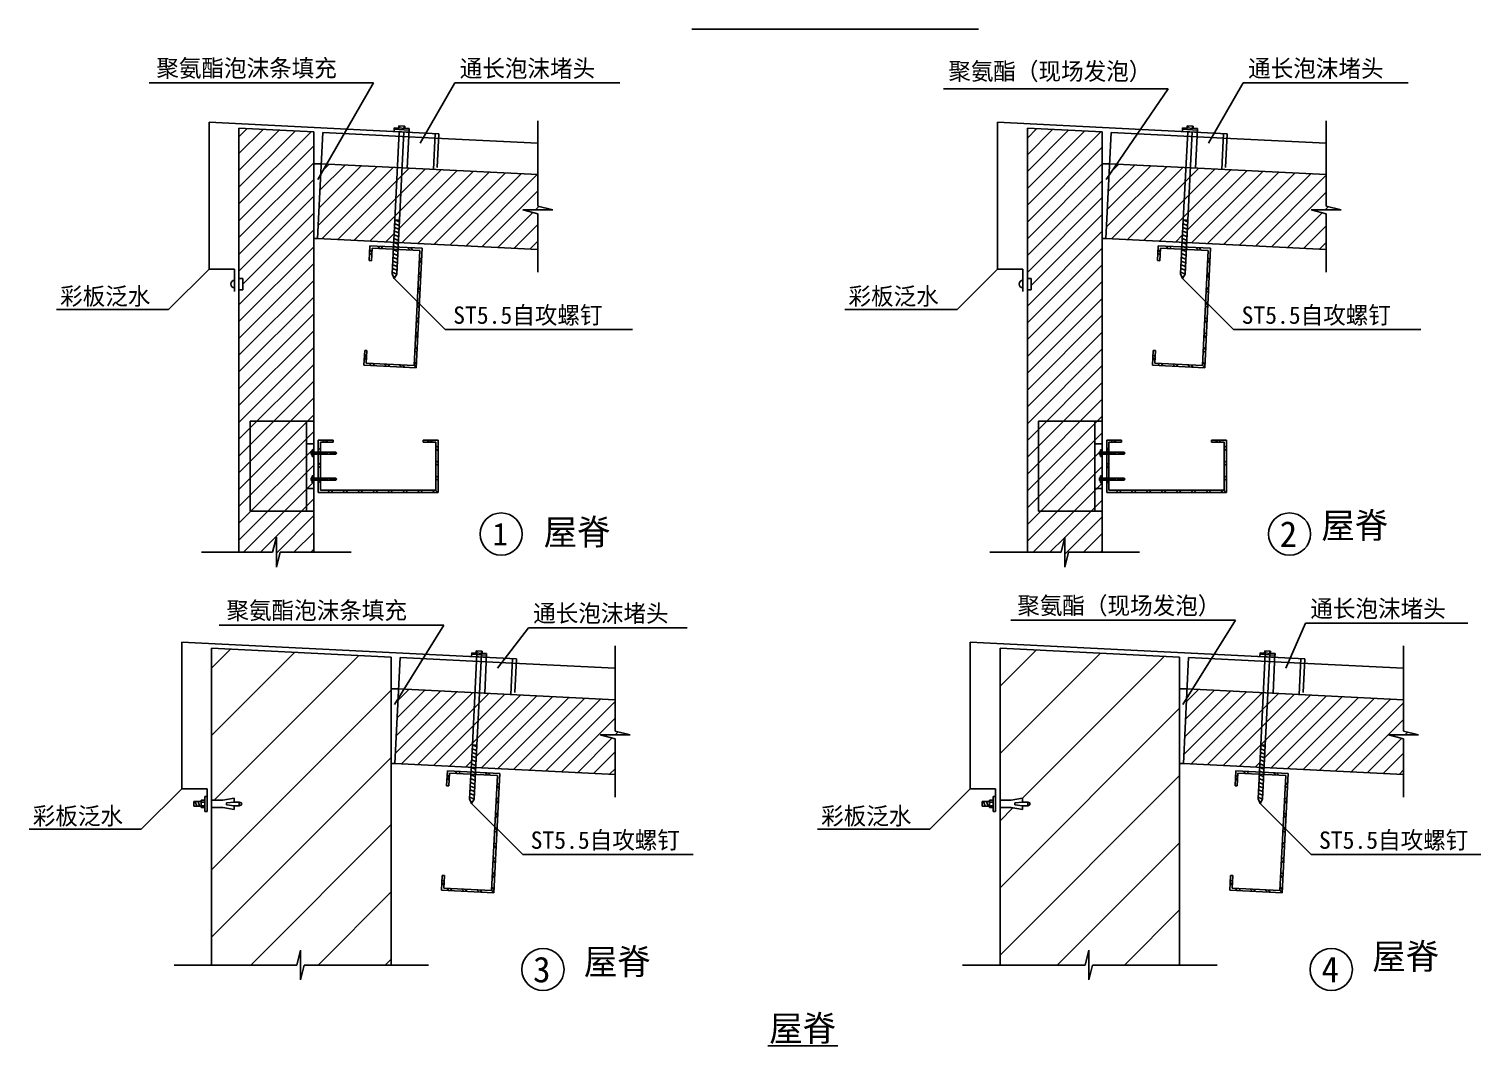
# Model space of a CAD drawing. Header units: metres. Extents: x -37 to 20118, y 1547 to 28864.
# Drawn here: x 562 to 19964, y 1547 to 15134 of the extents above; entities that cross this region are included whole.
import ezdxf

# ---------------------------------------------------------------- set-up
doc = ezdxf.new("R2010")
doc.units = ezdxf.units.M
for name, color, linetype in [('1', 2, 'Continuous'), ('2', 3, 'Continuous'), ('4', 5, 'Continuous'), ('5', 6, 'Continuous')]:
    doc.layers.add(name, color=color, linetype=linetype)
pattern_1 = [(45, (0, 0), (-112.2532, 112.2532), [])]
pattern_2 = [(45, (0, 0), (-449.013, 449.013), [])]

msp = doc.modelspace()

# ---------------------------------------------------------------- hatches: boundary and pattern name
at = {"layer": '5'}
h = msp.add_hatch(dxfattribs=at)
h.set_pattern_fill('U', scale=50)
h.set_pattern_definition(pattern_1)
h.paths.add_polyline_path([(3417.82, 11651.34), (3367.82, 11651.34), (3367.82, 8143.31), (3817.85, 8143.31), (3867.85, 8343.31), (3867.85, 7943.31), (3917.85, 8143.31), (4367.82, 8143.31), (4367.82, 13758.71), (3367.82, 13808.71), (3367.82, 11801.34), (3417.82, 11801.34)])
h = msp.add_hatch(dxfattribs=at)
h.set_pattern_fill('U', scale=50)
h.set_pattern_definition(pattern_1)
h.paths.add_polyline_path([(13952.7, 11651.34), (13902.7, 11651.34), (13902.7, 8143.31), (14352.73, 8143.31), (14402.73, 8343.31), (14402.73, 7943.31), (14452.73, 8143.31), (14902.7, 8143.31), (14902.7, 13758.71), (13902.7, 13808.71), (13902.7, 11801.34), (13952.7, 11801.34)])
h = msp.add_hatch(dxfattribs=at)
h.set_pattern_fill('_U', scale=50)
h.set_pattern_definition(pattern_1)
h.paths.add_polyline_path([(5486.42, 13282.26), (4540.17, 13329.57), (4460.63, 13191.8), (4417.76, 12334.44), (5436.49, 12283.51), (5451.47, 12583.13)])
h.paths.add_polyline_path([(5546.35, 13279.26), (5486.42, 13282.26), (5451.47, 12583.13), (5511.39, 12580.14)])
h.paths.add_polyline_path([(5546.35, 13279.26), (5511.39, 12580.14), (5496.41, 12280.51), (7360.31, 12187.32), (7360.31, 12667.3), (7160.31, 12717.3), (7560.31, 12717.3), (7360.31, 12767.3), (7360.31, 13188.56)])
h = msp.add_hatch(dxfattribs=at)
h.set_pattern_fill('_U', scale=50)
h.set_pattern_definition(pattern_1)
h.paths.add_polyline_path([(16021.31, 13282.26), (15075.06, 13329.57), (14995.51, 13191.8), (14952.64, 12334.44), (15971.37, 12283.51), (15986.35, 12583.13)])
h.paths.add_polyline_path([(16081.23, 13279.26), (16021.31, 13282.26), (15986.35, 12583.13), (16046.27, 12580.14)])
h.paths.add_polyline_path([(16081.23, 13279.26), (16046.27, 12580.14), (16031.29, 12280.51), (17895.19, 12187.32), (17895.19, 12667.3), (17695.19, 12717.3), (18095.19, 12717.3), (17895.19, 12767.3), (17895.19, 13188.56)])
h = msp.add_hatch(dxfattribs=at)
h.set_pattern_fill('U', scale=200)
h.set_pattern_definition(pattern_2)
h.paths.add_polyline_path([(5402.39, 6744.09), (3002.39, 6864.09), (3002.39, 4831.72), (3152.39, 4831.72), (3302.39, 4856.72), (3302.39, 4806.72), (3372.39, 4806.72), (3402.39, 4796.72), (3402.39, 4766.72), (3372.39, 4756.72), (3302.39, 4756.72), (3302.39, 4706.72), (3152.39, 4731.72), (3002.39, 4731.72), (3002.39, 2628.69), (4140.15, 2628.69), (4190.15, 2828.69), (4190.15, 2428.69), (4240.15, 2628.69), (5190.13, 2628.69), (5402.39, 2628.69)])
h = msp.add_hatch(dxfattribs=at)
h.set_pattern_fill('U', scale=200)
h.set_pattern_definition(pattern_2)
h.paths.add_polyline_path([(15937.27, 6744.09), (13537.27, 6864.09), (13537.27, 4831.72), (13687.27, 4831.72), (13837.27, 4856.72), (13837.27, 4806.72), (13907.27, 4806.72), (13937.27, 4796.72), (13937.27, 4766.72), (13907.27, 4756.72), (13837.27, 4756.72), (13837.27, 4706.72), (13687.27, 4731.72), (13537.27, 4731.72), (13537.27, 2628.69), (14675.03, 2628.69), (14725.03, 2828.69), (14725.03, 2428.69), (14775.03, 2628.69), (15725.01, 2628.69), (15937.27, 2628.69)])
h = msp.add_hatch(dxfattribs=at)
h.set_pattern_fill('_U', scale=50)
h.set_pattern_definition(pattern_1)
h.paths.add_polyline_path([(6521, 6267.64), (5566.26, 6315.37), (5496.03, 6193.73), (5452.33, 5319.82), (6471.06, 5268.89), (6486.04, 5568.51)])
h.paths.add_polyline_path([(6580.92, 6264.64), (6521, 6267.64), (6486.04, 5568.51), (6545.96, 5565.52)])
h.paths.add_polyline_path([(8394.88, 6173.94), (6580.92, 6264.64), (6545.96, 5565.52), (6530.98, 5265.89), (8394.88, 5172.69), (8394.88, 5652.68), (8194.88, 5702.68), (8594.88, 5702.68), (8394.88, 5752.68)])
h = msp.add_hatch(dxfattribs=at)
h.set_pattern_fill('_U', scale=50)
h.set_pattern_definition(pattern_1)
h.paths.add_polyline_path([(17055.88, 6267.64), (16101.14, 6315.37), (16030.91, 6193.73), (15987.21, 5319.82), (17005.94, 5268.89), (17020.92, 5568.51)])
h.paths.add_polyline_path([(17115.8, 6264.64), (17055.88, 6267.64), (17020.92, 5568.51), (17080.85, 5565.52)])
h.paths.add_polyline_path([(18929.76, 6173.94), (17115.8, 6264.64), (17080.85, 5565.52), (17065.86, 5265.89), (18929.76, 5172.69), (18929.76, 5652.68), (18729.76, 5702.68), (19129.76, 5702.68), (18929.76, 5752.68)])

# ---------------------------------------------------------------- linework, layer by layer
for p, q in [((9418.22, 15134.17), (13250.47, 15134.17)), ((5451.47, 12583.13), (5510.4, 13761.66)), ((5511.39, 12580.14), (5570.32, 13758.66)), ((5637.24, 13695.24), (5986.8, 13677.76)), ((15986.35, 12583.13), (16045.28, 13761.66)), ((16046.27, 12580.14), (16105.2, 13758.66)), ((16172.12, 13695.24), (16521.68, 13677.76)), ((3517.82, 9893.31), (4367.82, 9893.31)), ((3517.82, 9893.31), (3517.82, 8693.31)), ((4267.82, 9893.31), (4267.82, 8693.31)), ((14052.7, 9893.31), (14052.7, 8693.31)), ((14052.7, 9893.31), (14902.7, 9893.31)), ((14802.7, 9893.31), (14802.7, 8693.31)), ((4267.82, 9593.31), (4367.82, 9593.31)), ((14802.7, 9593.31), (14902.7, 9593.31)), ((4267.82, 8993.31), (4367.82, 8993.31)), ((14802.7, 8993.31), (14902.7, 8993.31)), ((3517.82, 8693.31), (4367.82, 8693.31)), ((14052.7, 8693.31), (14902.7, 8693.31)), ((6486.04, 5568.51), (6546.96, 6786.99)), ((6545.96, 5565.52), (6606.89, 6783.99)), ((6671.81, 6680.62), (7021.37, 6663.14)), ((17020.92, 5568.51), (17081.84, 6786.99)), ((17080.85, 5565.52), (17141.77, 6783.99)), ((17206.69, 6680.62), (17556.25, 6663.14)), ((10435.05, 1547.31), (11370.76, 1547.31))]:
    msp.add_line(p, q)
at = {"layer": '1'}
for p, q in [((6039.73, 13735.19), (2967.82, 13888.79)), ((2967.82, 13888.79), (2967.82, 11926.34)), ((3367.82, 13808.71), (3367.82, 8143.31)), ((16574.61, 13735.19), (13502.7, 13888.79)), ((13502.7, 13888.79), (13502.7, 11926.34)), ((13902.7, 13808.71), (13902.7, 8143.31)), ((4367.82, 13758.71), (4367.82, 8143.31)), ((6039.73, 13735.19), (6017.26, 13285.75)), ((14902.7, 13758.71), (14902.7, 8143.31)), ((16574.61, 13735.19), (16552.14, 13285.75)), ((7360.31, 13188.56), (4467.7, 13333.2)), ((17895.19, 13188.56), (15002.58, 13333.2)), ((7360.31, 12187.32), (4417.76, 12334.44)), ((17895.19, 12187.32), (14952.64, 12334.44)), ((2967.82, 11926.34), (3307.82, 11926.34)), ((3307.82, 11926.34), (3307.82, 11626.34)), ((13502.7, 11926.34), (13842.7, 11926.34)), ((13842.7, 11926.34), (13842.7, 11626.34)), ((7074.3, 6720.57), (2602.39, 6944.17)), ((2602.39, 6944.17), (2602.39, 4981.72)), ((3002.39, 6864.09), (3002.39, 2628.69)), ((17609.19, 6720.57), (13137.27, 6944.17)), ((13137.27, 6944.17), (13137.27, 4981.72)), ((13537.27, 6864.09), (13537.27, 2628.69)), ((5402.39, 6744.09), (5402.39, 2628.69)), ((7074.3, 6720.57), (7051.83, 6271.13)), ((15937.27, 6744.09), (15937.27, 2628.69)), ((17609.19, 6720.57), (17586.71, 6271.13)), ((8394.88, 6173.94), (5502.27, 6318.57)), ((18929.76, 6173.94), (16037.15, 6318.57)), ((8394.88, 5172.69), (5452.33, 5319.82)), ((18929.76, 5172.69), (15987.21, 5319.82)), ((2602.39, 4981.72), (2942.39, 4981.72)), ((2942.39, 4981.72), (2942.39, 4681.72)), ((13137.27, 4981.72), (13477.27, 4981.72)), ((13477.27, 4981.72), (13477.27, 4681.72))]:
    msp.add_line(p, q, dxfattribs=at)
at = {"layer": '2'}
for p, q in [((2166.73, 14414.77), (5166.73, 14414.77)), ((4421.11, 13123.34), (5166.73, 14414.77)), ((5787.8, 13607.94), (6253.63, 14414.77)), ((6253.63, 14414.77), (8455.42, 14414.77)), ((16322.68, 13607.94), (16788.51, 14414.77)), ((16788.51, 14414.77), (18990.3, 14414.77)), ((12782.06, 14334.32), (15782.06, 14334.32)), ((14955.99, 13123.34), (15782.06, 14334.32)), ((3367.82, 13808.71), (4367.82, 13758.71)), ((5442.98, 13815.09), (5440.48, 13765.16)), ((5641.73, 13785.13), (5441.98, 13795.12)), ((5642.73, 13805.11), (5442.98, 13815.09)), ((5504.4, 13842.06), (5502.9, 13812.1)), ((5584.3, 13838.06), (5504.4, 13842.06)), ((5514.39, 13841.56), (5512.89, 13811.6)), ((5574.32, 13838.56), (5572.82, 13808.6)), ((5584.3, 13838.06), (5582.8, 13808.1)), ((5642.23, 13795.12), (5616.26, 13275.77)), ((5642.73, 13805.11), (5640.23, 13755.17)), ((7360.31, 13909.46), (7360.31, 12767.3)), ((13902.7, 13808.71), (14902.7, 13758.71)), ((15977.86, 13815.09), (15975.36, 13765.16)), ((16176.61, 13785.13), (15976.86, 13795.12)), ((16177.61, 13805.11), (15977.86, 13815.09)), ((16039.28, 13842.06), (16037.79, 13812.1)), ((16119.18, 13838.06), (16039.28, 13842.06)), ((16049.27, 13841.56), (16047.77, 13811.6)), ((16109.2, 13838.56), (16107.7, 13808.6)), ((16119.18, 13838.06), (16117.69, 13808.1)), ((16177.11, 13795.12), (16151.14, 13275.77)), ((16177.61, 13805.11), (16175.11, 13755.17)), ((17895.19, 13909.46), (17895.19, 12767.3)), ((4488.67, 13752.67), (4417.76, 12334.44)), ((5637.24, 13695.24), (4488.67, 13752.67)), ((5640.23, 13755.17), (5440.48, 13765.16)), ((5989.8, 13737.69), (5965.83, 13258.29)), ((7360.31, 13609.09), (5986.8, 13677.76)), ((15023.55, 13752.67), (14952.64, 12334.44)), ((16172.12, 13695.24), (15023.55, 13752.67)), ((16175.11, 13755.17), (15975.36, 13765.16)), ((16524.68, 13737.69), (16500.71, 13258.29)), ((17895.19, 13609.09), (16521.68, 13677.76)), ((4467.7, 13333.2), (4367.82, 13333.2)), ((15002.58, 13333.2), (14902.7, 13333.2)), ((7560.31, 12717.3), (7160.31, 12717.3)), ((7360.31, 12667.3), (7160.31, 12717.3)), ((7560.31, 12717.3), (7360.31, 12767.3)), ((7360.31, 12667.3), (7360.31, 11886.94)), ((18095.19, 12717.3), (17695.19, 12717.3)), ((17895.19, 12667.3), (17695.19, 12717.3)), ((18095.19, 12717.3), (17895.19, 12767.3)), ((17895.19, 12667.3), (17895.19, 11886.94)), ((5451.47, 12583.13), (5415.51, 11864.03)), ((5502.9, 12410.35), (5443.98, 12433.32)), ((5505.4, 12460.29), (5446.47, 12483.26)), ((5507.9, 12510.22), (5448.97, 12533.19)), ((5510.4, 12560.16), (5451.47, 12583.13)), ((5451.47, 12583.13), (5511.39, 12580.14)), ((5511.39, 12580.14), (5475.44, 11861.03)), ((15986.35, 12583.13), (15950.39, 11864.03)), ((16037.79, 12410.35), (15978.86, 12433.32)), ((16040.28, 12460.29), (15981.36, 12483.26)), ((16042.78, 12510.22), (15983.85, 12533.19)), ((16045.28, 12560.16), (15986.35, 12583.13)), ((15986.35, 12583.13), (16046.27, 12580.14)), ((16046.27, 12580.14), (16010.32, 11861.03)), ((4417.76, 12334.44), (4367.82, 12334.44)), ((5492.92, 12210.6), (5433.99, 12233.57)), ((5495.41, 12260.54), (5436.49, 12283.51)), ((5497.91, 12310.47), (5438.98, 12333.44)), ((5500.41, 12360.41), (5441.48, 12383.38)), ((14952.64, 12334.44), (14902.7, 12334.44)), ((16027.8, 12210.6), (15968.87, 12233.57)), ((16030.29, 12260.54), (15971.37, 12283.51)), ((16032.79, 12310.47), (15973.87, 12333.44)), ((16035.29, 12360.41), (15976.36, 12383.38)), ((5482.93, 12010.85), (5424, 12033.82)), ((5485.43, 12060.78), (5426.5, 12083.76)), ((5487.92, 12110.72), (5429, 12133.69)), ((5490.42, 12160.66), (5431.49, 12183.63)), ((16017.81, 12010.85), (15958.88, 12033.82)), ((16020.31, 12060.78), (15961.38, 12083.76)), ((16022.8, 12110.72), (15963.88, 12133.69)), ((16025.3, 12160.66), (15966.37, 12183.63)), ((2427.82, 11386.34), (2967.82, 11926.34)), ((5442.48, 11802.61), (5415.51, 11864.03)), ((5475.44, 11861.03), (5416.51, 11884.01)), ((5477.94, 11910.97), (5419.01, 11933.94)), ((5480.43, 11960.91), (5421.51, 11983.88)), ((5475.44, 11861.03), (5442.48, 11802.61)), ((12962.7, 11386.34), (13502.7, 11926.34)), ((15977.36, 11802.61), (15950.39, 11864.03)), ((16010.32, 11861.03), (15951.39, 11884.01)), ((16012.82, 11910.97), (15953.89, 11933.94)), ((16015.31, 11960.91), (15956.39, 11983.88)), ((16010.32, 11861.03), (15977.36, 11802.61)), ((3367.82, 11801.34), (3417.82, 11801.34)), ((3367.82, 11651.34), (3417.82, 11651.34)), ((3417.82, 11801.34), (3417.82, 11651.34)), ((5451.9, 11819.3), (5431.69, 11827.18)), ((5442.48, 11802.61), (6124.55, 11120.54)), ((13902.7, 11801.34), (13952.7, 11801.34)), ((13902.7, 11651.34), (13952.7, 11651.34)), ((13952.7, 11801.34), (13952.7, 11651.34)), ((15986.78, 11819.3), (15966.57, 11827.18)), ((15977.36, 11802.61), (16659.43, 11120.54)), ((927.82, 11386.34), (2427.82, 11386.34)), ((11462.7, 11386.34), (12962.7, 11386.34)), ((6124.55, 11120.54), (8624.55, 11120.54)), ((16659.43, 11120.54), (19159.43, 11120.54)), ((4345.32, 9423.31), (4345.32, 9513.31)), ((4345.32, 9513.31), (4367.82, 9513.31)), ((4354.32, 9423.31), (4354.32, 9513.31)), ((4367.82, 9423.31), (4367.82, 9513.31)), ((14880.2, 9423.31), (14880.2, 9513.31)), ((14880.2, 9513.31), (14902.7, 9513.31)), ((14889.2, 9423.31), (14889.2, 9513.31)), ((14902.7, 9423.31), (14902.7, 9513.31)), ((4331.82, 9450.31), (4331.82, 9486.31)), ((4331.82, 9486.31), (4345.32, 9486.31)), ((4331.82, 9481.81), (4345.32, 9481.81)), ((4331.82, 9454.81), (4345.32, 9454.81)), ((4331.82, 9450.31), (4345.32, 9450.31)), ((4345.32, 9423.31), (4367.82, 9423.31)), ((4367.82, 9481.81), (4660.32, 9481.81)), ((4367.82, 9454.81), (4660.32, 9454.81)), ((4547.49, 9481.81), (4667.82, 9461.56)), ((4547.49, 9454.81), (4547.49, 9481.81)), ((4675.32, 9468.31), (4660.32, 9481.81)), ((4660.32, 9454.81), (4675.32, 9468.31)), ((14866.7, 9450.31), (14866.7, 9486.31)), ((14866.7, 9486.31), (14880.2, 9486.31)), ((14866.7, 9481.81), (14880.2, 9481.81)), ((14866.7, 9454.81), (14880.2, 9454.81)), ((14866.7, 9450.31), (14880.2, 9450.31)), ((14880.2, 9423.31), (14902.7, 9423.31)), ((14902.7, 9481.81), (15195.2, 9481.81)), ((14902.7, 9454.81), (15195.2, 9454.81)), ((15082.37, 9481.81), (15202.7, 9461.56)), ((15082.37, 9454.81), (15082.37, 9481.81)), ((15210.2, 9468.31), (15195.2, 9481.81)), ((15195.2, 9454.81), (15210.2, 9468.31)), ((4331.82, 9136.31), (4345.32, 9136.31)), ((4331.82, 9100.31), (4331.82, 9136.31)), ((4331.82, 9131.81), (4345.32, 9131.81)), ((4345.32, 9163.31), (4367.82, 9163.31)), ((4345.32, 9073.31), (4345.32, 9163.31)), ((4354.32, 9073.31), (4354.32, 9163.31)), ((4367.82, 9073.31), (4367.82, 9163.31)), ((4367.82, 9131.81), (4660.32, 9131.81)), ((4547.49, 9131.81), (4667.82, 9111.56)), ((4547.49, 9104.81), (4547.49, 9131.81)), ((4675.32, 9118.31), (4660.32, 9131.81)), ((14866.7, 9136.31), (14880.2, 9136.31)), ((14866.7, 9100.31), (14866.7, 9136.31)), ((14866.7, 9131.81), (14880.2, 9131.81)), ((14880.2, 9163.31), (14902.7, 9163.31)), ((14880.2, 9073.31), (14880.2, 9163.31)), ((14889.2, 9073.31), (14889.2, 9163.31)), ((14902.7, 9073.31), (14902.7, 9163.31)), ((14902.7, 9131.81), (15195.2, 9131.81)), ((15082.37, 9131.81), (15202.7, 9111.56)), ((15082.37, 9104.81), (15082.37, 9131.81)), ((15210.2, 9118.31), (15195.2, 9131.81)), ((4331.82, 9104.81), (4345.32, 9104.81)), ((4331.82, 9100.31), (4345.32, 9100.31)), ((4345.32, 9073.31), (4367.82, 9073.31)), ((4367.82, 9104.81), (4660.32, 9104.81)), ((4660.32, 9104.81), (4675.32, 9118.31)), ((14866.7, 9104.81), (14880.2, 9104.81)), ((14866.7, 9100.31), (14880.2, 9100.31)), ((14880.2, 9073.31), (14902.7, 9073.31)), ((14902.7, 9104.81), (15195.2, 9104.81)), ((15195.2, 9104.81), (15210.2, 9118.31)), ((3867.85, 8343.31), (3817.85, 8143.31)), ((3867.85, 8343.31), (3867.85, 7943.31)), ((14402.73, 8343.31), (14352.73, 8143.31)), ((14402.73, 8343.31), (14402.73, 7943.31)), ((2867.82, 8143.31), (3817.85, 8143.31)), ((3917.85, 8143.31), (3867.85, 7943.31)), ((3917.85, 8143.31), (4867.82, 8143.31)), ((3917.85, 8143.31), (4867.82, 8143.31)), ((13402.7, 8143.31), (14352.73, 8143.31)), ((14452.73, 8143.31), (14402.73, 7943.31)), ((14452.73, 8143.31), (15402.7, 8143.31)), ((14452.73, 8143.31), (15402.7, 8143.31)), ((13682.22, 7234.43), (16682.22, 7234.43)), ((15981.83, 6108.72), (16682.22, 7234.43)), ((17357.25, 6593.32), (17619.62, 7196.68)), ((17619.62, 7196.68), (19788.13, 7196.68)), ((3103.91, 7169.81), (6103.91, 7169.81)), ((5446.95, 6108.72), (6103.91, 7169.81)), ((6822.37, 6593.32), (7235.01, 7134.37)), ((7235.01, 7134.37), (9356.46, 7134.37)), ((5402.39, 6744.09), (3002.39, 6864.09)), ((6477.55, 6800.47), (6475.05, 6750.53)), ((6677.3, 6790.48), (6477.55, 6800.47)), ((6538.97, 6827.44), (6537.48, 6797.48)), ((6618.87, 6823.44), (6538.97, 6827.44)), ((6548.96, 6826.94), (6547.46, 6796.98)), ((6608.89, 6823.94), (6607.39, 6793.98)), ((6618.87, 6823.44), (6617.38, 6793.48)), ((8394.88, 6894.84), (8394.88, 5752.68)), ((15937.27, 6744.09), (13537.27, 6864.09)), ((17012.43, 6800.47), (17009.93, 6750.53)), ((17212.18, 6790.48), (17012.43, 6800.47)), ((17073.85, 6827.44), (17072.36, 6797.48)), ((17153.75, 6823.44), (17073.85, 6827.44)), ((17083.84, 6826.94), (17082.34, 6796.98)), ((17143.77, 6823.94), (17142.27, 6793.98)), ((17153.75, 6823.44), (17152.26, 6793.48)), ((18929.76, 6894.84), (18929.76, 5752.68)), ((5523.24, 6738.05), (5452.33, 5319.82)), ((6671.81, 6680.62), (5523.24, 6738.05)), ((6674.8, 6740.55), (6475.05, 6750.53)), ((6676.3, 6770.51), (6476.55, 6780.5)), ((6676.8, 6780.5), (6650.83, 6261.15)), ((6677.3, 6790.48), (6674.8, 6740.55)), ((7024.37, 6723.07), (7000.4, 6243.67)), ((8394.88, 6594.47), (7021.37, 6663.14)), ((16058.12, 6738.05), (15987.21, 5319.82)), ((17206.69, 6680.62), (16058.12, 6738.05)), ((17209.68, 6740.55), (17009.93, 6750.53)), ((17211.18, 6770.51), (17011.43, 6780.5)), ((17211.68, 6780.5), (17185.71, 6261.15)), ((17212.18, 6790.48), (17209.68, 6740.55)), ((17559.25, 6723.07), (17535.28, 6243.67)), ((18929.76, 6594.47), (17556.25, 6663.14)), ((5502.27, 6318.57), (5402.39, 6318.57)), ((16037.15, 6318.57), (15937.27, 6318.57)), ((8394.88, 5652.68), (8194.88, 5702.68)), ((8594.88, 5702.68), (8194.88, 5702.68)), ((8594.88, 5702.68), (8394.88, 5752.68)), ((8394.88, 5652.68), (8394.88, 4872.32)), ((18929.76, 5652.68), (18729.76, 5702.68)), ((19129.76, 5702.68), (18729.76, 5702.68)), ((19129.76, 5702.68), (18929.76, 5752.68)), ((18929.76, 5652.68), (18929.76, 4872.32)), ((6486.04, 5568.51), (6450.08, 4849.41)), ((6539.97, 5445.66), (6481.05, 5468.64)), ((6542.47, 5495.6), (6483.54, 5518.57)), ((6486.04, 5568.51), (6545.96, 5565.52)), ((6544.97, 5545.54), (6486.04, 5568.51)), ((6545.96, 5565.52), (6510.01, 4846.41)), ((17020.92, 5568.51), (16984.97, 4849.41)), ((17074.85, 5445.66), (17015.93, 5468.64)), ((17077.35, 5495.6), (17018.42, 5518.57)), ((17020.92, 5568.51), (17080.85, 5565.52)), ((17079.85, 5545.54), (17020.92, 5568.51)), ((17080.85, 5565.52), (17044.89, 4846.41)), ((5452.33, 5319.82), (5402.39, 5319.82)), ((6529.98, 5245.91), (6471.06, 5268.89)), ((6532.48, 5295.85), (6473.56, 5318.82)), ((6534.98, 5345.79), (6476.05, 5368.76)), ((6537.48, 5395.73), (6478.55, 5418.7)), ((15987.21, 5319.82), (15937.27, 5319.82)), ((17064.87, 5245.91), (17005.94, 5268.89)), ((17067.36, 5295.85), (17008.44, 5318.82)), ((17069.86, 5345.79), (17010.93, 5368.76)), ((17072.36, 5395.73), (17013.43, 5418.7)), ((6520, 5046.16), (6461.07, 5069.14)), ((6522.49, 5096.1), (6463.57, 5119.07)), ((6524.99, 5146.04), (6466.06, 5169.01)), ((6527.49, 5195.98), (6468.56, 5218.95)), ((17054.88, 5046.16), (16995.95, 5069.14)), ((17057.37, 5096.1), (16998.45, 5119.07)), ((17059.87, 5146.04), (17000.95, 5169.01)), ((17062.37, 5195.98), (17003.44, 5218.95)), ((2062.39, 4441.72), (2602.39, 4981.72)), ((2942.39, 4881.72), (2912.39, 4881.72)), ((2912.39, 4881.72), (2912.39, 4681.72)), ((2942.39, 4881.72), (2942.39, 4681.72)), ((3152.39, 4831.72), (3302.39, 4856.72)), ((3302.39, 4856.72), (3302.39, 4806.72)), ((6510.01, 4846.41), (6451.08, 4869.38)), ((6512.51, 4896.35), (6453.58, 4919.32)), ((6515, 4946.29), (6456.08, 4969.26)), ((6517.5, 4996.23), (6458.57, 5019.2)), ((12597.27, 4441.72), (13137.27, 4981.72)), ((13477.27, 4881.72), (13447.27, 4881.72)), ((13447.27, 4881.72), (13447.27, 4681.72)), ((13477.27, 4881.72), (13477.27, 4681.72)), ((13687.27, 4831.72), (13837.27, 4856.72)), ((13837.27, 4856.72), (13837.27, 4806.72)), ((17044.89, 4846.41), (16985.96, 4869.38)), ((17047.39, 4896.35), (16988.46, 4919.32)), ((17049.88, 4946.29), (16990.96, 4969.26)), ((17052.38, 4996.23), (16993.45, 5019.2)), ((2862.39, 4811.72), (2762.39, 4811.72)), ((2762.39, 4811.72), (2762.39, 4751.72)), ((2862.39, 4751.72), (2762.39, 4751.72)), ((2802.39, 4751.72), (2782.39, 4811.72)), ((2842.39, 4751.72), (2822.39, 4811.72)), ((2862.39, 4831.72), (2862.39, 4731.72)), ((2912.39, 4831.72), (2862.39, 4831.72)), ((2912.39, 4806.72), (2862.39, 4806.72)), ((2912.39, 4756.72), (2862.39, 4756.72)), ((2912.39, 4731.72), (2862.39, 4731.72)), ((2942.39, 4681.72), (2912.39, 4681.72)), ((3002.39, 4831.72), (3002.39, 4731.72)), ((3002.39, 4831.72), (3152.39, 4831.72)), ((3002.39, 4831.72), (3002.39, 4731.72)), ((3002.39, 4731.72), (3152.39, 4731.72)), ((3152.39, 4731.72), (3302.39, 4706.72)), ((3202.39, 4796.72), (3302.39, 4806.72)), ((3202.39, 4796.72), (3202.39, 4766.72)), ((3202.39, 4766.72), (3302.39, 4756.72)), ((3302.39, 4806.72), (3372.39, 4806.72)), ((3302.39, 4756.72), (3302.39, 4706.72)), ((3302.39, 4756.72), (3372.39, 4756.72)), ((3372.39, 4806.72), (3372.39, 4756.72)), ((3372.39, 4806.72), (3402.39, 4796.72)), ((3372.39, 4756.72), (3402.39, 4766.72)), ((3402.39, 4796.72), (3402.39, 4766.72)), ((6477.05, 4787.99), (6450.08, 4849.41)), ((6486.47, 4804.68), (6466.26, 4812.56)), ((6510.01, 4846.41), (6477.05, 4787.99)), ((6477.05, 4787.99), (7159.12, 4105.91)), ((13397.27, 4811.72), (13297.27, 4811.72)), ((13297.27, 4811.72), (13297.27, 4751.72)), ((13397.27, 4751.72), (13297.27, 4751.72)), ((13337.27, 4751.72), (13317.27, 4811.72)), ((13377.27, 4751.72), (13357.27, 4811.72)), ((13397.27, 4831.72), (13397.27, 4731.72)), ((13447.27, 4831.72), (13397.27, 4831.72)), ((13447.27, 4806.72), (13397.27, 4806.72)), ((13447.27, 4756.72), (13397.27, 4756.72)), ((13447.27, 4731.72), (13397.27, 4731.72)), ((13477.27, 4681.72), (13447.27, 4681.72)), ((13537.27, 4831.72), (13687.27, 4831.72)), ((13537.27, 4831.72), (13537.27, 4731.72)), ((13537.27, 4831.72), (13537.27, 4731.72)), ((13537.27, 4731.72), (13687.27, 4731.72)), ((13687.27, 4731.72), (13837.27, 4706.72)), ((13737.27, 4796.72), (13837.27, 4806.72)), ((13737.27, 4796.72), (13737.27, 4766.72)), ((13737.27, 4766.72), (13837.27, 4756.72)), ((13837.27, 4806.72), (13907.27, 4806.72)), ((13837.27, 4756.72), (13907.27, 4756.72)), ((13837.27, 4756.72), (13837.27, 4706.72)), ((13907.27, 4806.72), (13937.27, 4796.72)), ((13907.27, 4806.72), (13907.27, 4756.72)), ((13907.27, 4756.72), (13937.27, 4766.72)), ((13937.27, 4796.72), (13937.27, 4766.72)), ((17011.93, 4787.99), (16984.97, 4849.41)), ((17021.35, 4804.68), (17001.15, 4812.56)), ((17044.89, 4846.41), (17011.93, 4787.99)), ((17011.93, 4787.99), (17694, 4105.91)), ((562.39, 4441.72), (2062.39, 4441.72)), ((11097.27, 4441.72), (12597.27, 4441.72)), ((7159.12, 4105.91), (9434.94, 4105.91)), ((17694, 4105.91), (19964.03, 4105.91)), ((4190.15, 2828.69), (4140.15, 2628.69)), ((4190.15, 2828.69), (4190.15, 2428.69)), ((14725.03, 2828.69), (14675.03, 2628.69)), ((14725.03, 2828.69), (14725.03, 2428.69)), ((2502.39, 2628.69), (4140.15, 2628.69)), ((4240.15, 2628.69), (4190.15, 2428.69)), ((4240.15, 2628.69), (5902.39, 2628.69)), ((4240.15, 2628.69), (5190.13, 2628.69)), ((13037.27, 2628.69), (14675.03, 2628.69)), ((14775.03, 2628.69), (14725.03, 2428.69)), ((14775.03, 2628.69), (15725.01, 2628.69)), ((14775.03, 2628.69), (16437.27, 2628.69))]:
    msp.add_line(p, q, dxfattribs=at)
for centre in [(3307.82, 11726.34), (13842.7, 11726.34)]:
    msp.add_arc(centre, 50, 90, 270, dxfattribs=at)
at = {"layer": '4'}
for centre in [(6871.23, 8386.81), (17406.11, 8386.81), (7429.43, 2568.76), (17964.31, 2568.76)]:
    msp.add_circle(centre, 281.79, dxfattribs=at)
at = {"layer": '5'}
for p, q in [((5117.95, 12239.36), (5107.96, 12039.61)), ((5817.07, 12204.4), (5117.95, 12239.36)), ((5249.79, 12202.73), (5221.33, 12234.19)), ((5292.17, 12200.61), (5263.7, 12232.07)), ((15652.83, 12239.36), (15642.84, 12039.61)), ((16351.96, 12204.4), (15652.83, 12239.36)), ((15784.68, 12202.73), (15756.21, 12234.19)), ((15827.05, 12200.61), (15798.58, 12232.07)), ((5137.92, 12038.11), (5107.96, 12039.61)), ((5141.59, 12111.53), (5113.13, 12142.99)), ((5143.71, 12153.9), (5115.25, 12185.36)), ((5146.41, 12207.9), (5137.92, 12038.11)), ((5785.61, 12175.94), (5146.41, 12207.9)), ((5649.3, 12182.75), (5620.83, 12214.21)), ((5691.67, 12180.64), (5663.2, 12212.1)), ((5785.61, 12175.94), (5708.71, 10637.86)), ((5817.07, 12204.4), (5737.17, 10606.4)), ((5807.26, 12008.16), (5778.8, 12039.62)), ((5809.38, 12050.53), (5780.92, 12081.99)), ((15672.8, 12038.11), (15642.84, 12039.61)), ((15676.47, 12111.53), (15648.01, 12142.99)), ((15678.59, 12153.9), (15650.13, 12185.36)), ((15681.29, 12207.9), (15672.8, 12038.11)), ((16320.49, 12175.94), (15681.29, 12207.9)), ((16184.18, 12182.75), (16155.71, 12214.21)), ((16226.55, 12180.64), (16198.09, 12212.1)), ((16320.49, 12175.94), (16243.59, 10637.86)), ((16351.96, 12204.4), (16272.05, 10606.4)), ((16342.14, 12008.16), (16313.68, 12039.62)), ((16344.26, 12050.53), (16315.8, 12081.99)), ((5797.27, 11808.41), (5768.81, 11839.87)), ((5799.39, 11850.78), (5770.93, 11882.24)), ((16332.16, 11808.41), (16303.69, 11839.87)), ((16334.27, 11850.78), (16305.81, 11882.24)), ((5789.41, 11651.03), (5760.94, 11682.49)), ((16324.29, 11651.03), (16295.82, 11682.49)), ((5779.42, 11451.28), (5750.95, 11482.74)), ((5787.29, 11608.66), (5758.82, 11640.12)), ((16314.3, 11451.28), (16285.83, 11482.74)), ((16322.17, 11608.66), (16293.7, 11640.12)), ((5769.43, 11251.53), (5740.97, 11282.99)), ((5777.3, 11408.91), (5748.83, 11440.37)), ((16304.31, 11251.53), (16275.85, 11282.99)), ((16312.18, 11408.91), (16283.72, 11440.37)), ((5759.44, 11051.78), (5730.98, 11083.24)), ((5767.31, 11209.16), (5738.85, 11240.62)), ((16294.32, 11051.78), (16265.86, 11083.24)), ((16302.19, 11209.16), (16273.73, 11240.62)), ((5749.46, 10852.03), (5720.99, 10883.49)), ((5757.32, 11009.41), (5728.86, 11040.87)), ((16284.34, 10852.03), (16255.87, 10883.49)), ((16292.21, 11009.41), (16263.74, 11040.87)), ((5048.03, 10841.11), (5038.05, 10641.35)), ((5071.68, 10713.28), (5043.22, 10744.74)), ((5073.8, 10755.65), (5045.34, 10787.11)), ((5078, 10839.61), (5048.03, 10841.11)), ((5078, 10839.61), (5069.51, 10669.82)), ((5739.47, 10652.28), (5711, 10683.74)), ((5747.34, 10809.66), (5718.87, 10841.12)), ((15582.92, 10841.11), (15572.93, 10641.35)), ((15606.56, 10713.28), (15578.1, 10744.74)), ((15608.68, 10755.65), (15580.22, 10787.11)), ((15612.88, 10839.61), (15582.92, 10841.11)), ((15612.88, 10839.61), (15604.39, 10669.82)), ((16274.35, 10652.28), (16245.88, 10683.74)), ((16282.22, 10809.66), (16253.75, 10841.12)), ((5737.17, 10606.4), (5038.05, 10641.35)), ((5708.71, 10637.86), (5069.51, 10669.82)), ((5141.43, 10636.19), (5112.97, 10667.65)), ((5183.8, 10634.07), (5155.34, 10665.53)), ((5341.18, 10626.2), (5312.72, 10657.66)), ((5383.55, 10624.08), (5355.09, 10655.54)), ((5540.93, 10616.21), (5512.47, 10647.67)), ((5583.3, 10614.09), (5554.84, 10645.55)), ((5737.35, 10609.91), (5708.88, 10641.37)), ((16272.05, 10606.4), (15572.93, 10641.35)), ((16243.59, 10637.86), (15604.39, 10669.82)), ((15676.31, 10636.19), (15647.85, 10667.65)), ((15718.68, 10634.07), (15690.22, 10665.53)), ((15876.06, 10626.2), (15847.6, 10657.66)), ((15918.43, 10624.08), (15889.97, 10655.54)), ((16075.81, 10616.21), (16047.35, 10647.67)), ((16118.18, 10614.09), (16089.72, 10645.55)), ((16272.23, 10609.91), (16243.77, 10641.37)), ((4427.82, 9643.31), (4627.82, 9643.31)), ((4427.82, 8943.31), (4427.82, 9643.31)), ((4457.82, 9509.8), (4427.82, 9539.8)), ((4457.82, 9613.31), (4627.82, 9613.31)), ((4457.82, 8973.31), (4457.82, 9613.31)), ((4511.88, 9613.31), (4481.88, 9643.31)), ((4554.31, 9613.31), (4524.31, 9643.31)), ((4627.82, 9613.31), (4627.82, 9643.31)), ((5827.82, 9643.31), (6027.82, 9643.31)), ((5827.82, 9613.31), (5827.82, 9643.31)), ((5827.82, 9613.31), (5997.82, 9613.31)), ((5911.88, 9613.31), (5881.88, 9643.31)), ((5954.31, 9613.31), (5924.31, 9643.31)), ((5997.82, 8973.31), (5997.82, 9613.31)), ((6027.82, 9539.8), (5997.82, 9569.8)), ((6027.82, 9497.37), (5997.82, 9527.37)), ((6027.82, 8943.31), (6027.82, 9643.31)), ((14962.7, 9643.31), (15162.7, 9643.31)), ((14962.7, 8943.31), (14962.7, 9643.31)), ((14992.7, 9509.8), (14962.7, 9539.8)), ((14992.7, 9613.31), (15162.7, 9613.31)), ((14992.7, 8973.31), (14992.7, 9613.31)), ((15046.77, 9613.31), (15016.77, 9643.31)), ((15089.19, 9613.31), (15059.19, 9643.31)), ((15162.7, 9613.31), (15162.7, 9643.31)), ((16362.7, 9643.31), (16562.7, 9643.31)), ((16362.7, 9613.31), (16362.7, 9643.31)), ((16362.7, 9613.31), (16532.7, 9613.31)), ((16446.77, 9613.31), (16416.77, 9643.31)), ((16489.19, 9613.31), (16459.19, 9643.31)), ((16532.7, 8973.31), (16532.7, 9613.31)), ((16562.7, 9539.8), (16532.7, 9569.8)), ((16562.7, 9497.37), (16532.7, 9527.37)), ((16562.7, 8943.31), (16562.7, 9643.31)), ((4390.32, 9454.81), (4381.32, 9481.81)), ((4412.82, 9454.81), (4403.82, 9481.81)), ((4435.32, 9454.81), (4426.32, 9481.81)), ((4457.82, 9467.37), (4427.82, 9497.37)), ((4457.82, 9309.8), (4427.82, 9339.8)), ((4457.82, 9454.81), (4448.82, 9481.81)), ((4480.32, 9454.81), (4471.32, 9481.81)), ((4502.82, 9454.81), (4493.82, 9481.81)), ((4525.32, 9454.81), (4516.32, 9481.81)), ((4547.82, 9454.81), (4538.82, 9481.81)), ((6027.82, 9339.8), (5997.82, 9369.8)), ((6027.82, 9297.37), (5997.82, 9327.37)), ((14925.2, 9454.81), (14916.2, 9481.81)), ((14947.7, 9454.81), (14938.7, 9481.81)), ((14970.2, 9454.81), (14961.2, 9481.81)), ((14992.7, 9467.37), (14962.7, 9497.37)), ((14992.7, 9309.8), (14962.7, 9339.8)), ((14992.7, 9454.81), (14983.7, 9481.81)), ((15015.2, 9454.81), (15006.2, 9481.81)), ((15037.7, 9454.81), (15028.7, 9481.81)), ((15060.2, 9454.81), (15051.2, 9481.81)), ((15082.7, 9454.81), (15073.7, 9481.81)), ((16562.7, 9339.8), (16532.7, 9369.8)), ((16562.7, 9297.37), (16532.7, 9327.37)), ((4390.32, 9104.81), (4381.32, 9131.81)), ((4412.82, 9104.81), (4403.82, 9131.81)), ((4435.32, 9104.81), (4426.32, 9131.81)), ((4457.82, 9267.37), (4427.82, 9297.37)), ((4457.82, 9109.8), (4427.82, 9139.8)), ((4457.82, 9104.81), (4448.82, 9131.81)), ((4480.32, 9104.81), (4471.32, 9131.81)), ((4502.82, 9104.81), (4493.82, 9131.81)), ((4525.32, 9104.81), (4516.32, 9131.81)), ((4547.82, 9104.81), (4538.82, 9131.81)), ((6027.82, 9139.8), (5997.82, 9169.8)), ((6027.82, 9097.37), (5997.82, 9127.37)), ((14925.2, 9104.81), (14916.2, 9131.81)), ((14947.7, 9104.81), (14938.7, 9131.81)), ((14970.2, 9104.81), (14961.2, 9131.81)), ((14992.7, 9267.37), (14962.7, 9297.37)), ((14992.7, 9109.8), (14962.7, 9139.8)), ((14992.7, 9104.81), (14983.7, 9131.81)), ((15015.2, 9104.81), (15006.2, 9131.81)), ((15037.7, 9104.81), (15028.7, 9131.81)), ((15060.2, 9104.81), (15051.2, 9131.81)), ((15082.7, 9104.81), (15073.7, 9131.81)), ((16562.7, 9139.8), (16532.7, 9169.8)), ((16562.7, 9097.37), (16532.7, 9127.37)), ((4457.82, 9067.37), (4427.82, 9097.37)), ((4427.82, 8943.31), (6027.82, 8943.31)), ((4457.82, 8973.31), (5997.82, 8973.31)), ((4581.88, 8943.31), (4551.88, 8973.31)), ((4624.31, 8943.31), (4594.31, 8973.31)), ((4781.88, 8943.31), (4751.88, 8973.31)), ((4824.31, 8943.31), (4794.31, 8973.31)), ((4981.88, 8943.31), (4951.88, 8973.31)), ((5024.31, 8943.31), (4994.31, 8973.31)), ((5181.88, 8943.31), (5151.88, 8973.31)), ((5224.31, 8943.31), (5194.31, 8973.31)), ((5381.88, 8943.31), (5351.88, 8973.31)), ((5424.31, 8943.31), (5394.31, 8973.31)), ((5581.88, 8943.31), (5551.88, 8973.31)), ((5624.31, 8943.31), (5594.31, 8973.31)), ((5781.88, 8943.31), (5751.88, 8973.31)), ((5824.31, 8943.31), (5794.31, 8973.31)), ((5981.88, 8943.31), (5951.88, 8973.31)), ((6024.31, 8943.31), (5994.31, 8973.31)), ((14992.7, 9067.37), (14962.7, 9097.37)), ((14962.7, 8943.31), (16562.7, 8943.31)), ((14992.7, 8973.31), (16532.7, 8973.31)), ((15116.77, 8943.31), (15086.77, 8973.31)), ((15159.19, 8943.31), (15129.19, 8973.31)), ((15316.77, 8943.31), (15286.77, 8973.31)), ((15359.19, 8943.31), (15329.19, 8973.31)), ((15516.77, 8943.31), (15486.77, 8973.31)), ((15559.19, 8943.31), (15529.19, 8973.31)), ((15716.77, 8943.31), (15686.77, 8973.31)), ((15759.19, 8943.31), (15729.19, 8973.31)), ((15916.77, 8943.31), (15886.77, 8973.31)), ((15959.19, 8943.31), (15929.19, 8973.31)), ((16116.77, 8943.31), (16086.77, 8973.31)), ((16159.19, 8943.31), (16129.19, 8973.31)), ((16316.77, 8943.31), (16286.77, 8973.31)), ((16359.19, 8943.31), (16329.19, 8973.31)), ((16516.77, 8943.31), (16486.77, 8973.31)), ((16559.19, 8943.31), (16529.19, 8973.31)), ((6152.52, 5224.74), (6142.53, 5024.99)), ((6176.16, 5096.91), (6147.7, 5128.37)), ((6178.28, 5139.28), (6149.82, 5170.74)), ((6851.65, 5189.78), (6152.52, 5224.74)), ((6180.98, 5193.28), (6172.49, 5023.49)), ((6820.18, 5161.32), (6180.98, 5193.28)), ((6284.37, 5188.11), (6255.9, 5219.57)), ((6326.74, 5185.99), (6298.27, 5217.45)), ((6683.87, 5168.13), (6655.4, 5199.59)), ((6726.24, 5166.01), (6697.78, 5197.47)), ((6820.18, 5161.32), (6743.28, 3623.24)), ((6851.65, 5189.78), (6771.74, 3591.78)), ((6843.95, 5035.91), (6815.49, 5067.37)), ((16687.4, 5224.74), (16677.41, 5024.99)), ((16711.05, 5096.91), (16682.58, 5128.37)), ((16713.16, 5139.28), (16684.7, 5170.74)), ((17386.53, 5189.78), (16687.4, 5224.74)), ((16715.86, 5193.28), (16707.37, 5023.49)), ((17355.07, 5161.32), (16715.86, 5193.28)), ((16819.25, 5188.11), (16790.78, 5219.57)), ((16861.62, 5185.99), (16833.16, 5217.45)), ((17218.75, 5168.13), (17190.28, 5199.59)), ((17261.12, 5166.01), (17232.66, 5197.47)), ((17355.07, 5161.32), (17278.16, 3623.24)), ((17386.53, 5189.78), (17306.63, 3591.78)), ((17378.83, 5035.91), (17350.37, 5067.37)), ((6172.49, 5023.49), (6142.53, 5024.99)), ((6833.96, 4836.16), (6805.5, 4867.62)), ((6841.83, 4993.54), (6813.37, 5025)), ((16707.37, 5023.49), (16677.41, 5024.99)), ((17368.84, 4836.16), (17340.38, 4867.62)), ((17376.71, 4993.54), (17348.25, 5025)), ((6823.98, 4636.41), (6795.51, 4667.87)), ((6831.85, 4793.79), (6803.38, 4825.25)), ((17358.86, 4636.41), (17330.39, 4667.87)), ((17366.73, 4793.79), (17338.26, 4825.25)), ((6813.99, 4436.66), (6785.52, 4468.12)), ((6821.86, 4594.04), (6793.39, 4625.5)), ((17348.87, 4436.66), (17320.41, 4468.12)), ((17356.74, 4594.04), (17328.27, 4625.5)), ((6804, 4236.91), (6775.54, 4268.37)), ((6811.87, 4394.29), (6783.41, 4425.75)), ((17338.88, 4236.91), (17310.42, 4268.37)), ((17346.75, 4394.29), (17318.29, 4425.75)), ((6801.88, 4194.54), (6773.42, 4226)), ((17336.76, 4194.54), (17308.3, 4226)), ((6791.9, 3994.79), (6763.43, 4026.25)), ((6794.01, 4037.16), (6765.55, 4068.62)), ((17326.78, 3994.79), (17298.31, 4026.25)), ((17328.89, 4037.16), (17300.43, 4068.62)), ((6082.61, 3826.48), (6072.62, 3626.73)), ((6106.25, 3698.66), (6077.79, 3730.12)), ((6108.37, 3741.03), (6079.91, 3772.49)), ((6112.57, 3824.99), (6082.61, 3826.48)), ((6112.57, 3824.99), (6104.08, 3655.2)), ((6781.91, 3795.03), (6753.44, 3826.5)), ((6784.03, 3837.41), (6755.56, 3868.87)), ((16617.49, 3826.48), (16607.5, 3626.73)), ((16641.13, 3698.66), (16612.67, 3730.12)), ((16643.25, 3741.03), (16614.79, 3772.49)), ((16647.45, 3824.99), (16617.49, 3826.48)), ((16647.45, 3824.99), (16638.96, 3655.2)), ((17316.79, 3795.03), (17288.32, 3826.5)), ((17318.91, 3837.41), (17290.44, 3868.87)), ((6771.74, 3591.78), (6072.62, 3626.73)), ((6743.28, 3623.24), (6104.08, 3655.2)), ((6176, 3621.56), (6147.54, 3653.03)), ((6218.37, 3619.45), (6189.91, 3650.91)), ((6375.75, 3611.58), (6347.29, 3643.04)), ((6418.12, 3609.46), (6389.66, 3640.92)), ((6575.5, 3601.59), (6547.04, 3633.05)), ((6617.87, 3599.47), (6589.41, 3630.93)), ((6771.92, 3595.28), (6743.46, 3626.75)), ((6774.04, 3637.66), (6745.57, 3669.12)), ((17306.63, 3591.78), (16607.5, 3626.73)), ((17278.16, 3623.24), (16638.96, 3655.2)), ((16710.88, 3621.56), (16682.42, 3653.03)), ((16753.25, 3619.45), (16724.79, 3650.91)), ((16910.63, 3611.58), (16882.17, 3643.04)), ((16953.01, 3609.46), (16924.54, 3640.92)), ((17110.38, 3601.59), (17081.92, 3633.05)), ((17152.76, 3599.47), (17124.29, 3630.93)), ((17306.8, 3595.28), (17278.34, 3626.75)), ((17308.92, 3637.66), (17280.46, 3669.12))]:
    msp.add_line(p, q, dxfattribs=at)

# ---------------------------------------------------------------- texts
at = {"layer": '4'}
for s, height, p in [('聚氨酯泡沫条填充', 232, (2262.84, 14495.51)), ('通长泡沫堵头', 232, (6317.57, 14492.4)), ('通长泡沫堵头', 232, (16852.45, 14492.4)), ('聚氨酯（现场发泡）', 232, (12845.49, 14453.95)), ('彩板泛水', 232, (977.58, 11448.68)), ('彩板泛水', 232, (11512.46, 11448.68)), ('ST5.5自攻螺钉', 232, (6230.41, 11195.87)), ('ST5.5自攻螺钉', 232, (16765.29, 11195.87)), ('屋脊', 343, (7439.13, 8241.16)), ('2', 343, (17274.47, 8215.31)), ('屋脊', 343, (17831.45, 8330.32)), ('1', 300, (6756.1, 8236.81)), ('聚氨酯（现场发泡）', 232, (13767.39, 7315.17)), ('聚氨酯泡沫条填充', 232, (3200.02, 7250.55)), ('通长泡沫堵头', 232, (7298.94, 7212)), ('通长泡沫堵头', 232, (17683.55, 7274.31)), ('彩板泛水', 232, (612.15, 4504.06)), ('彩板泛水', 232, (11147.04, 4504.06)), ('ST5.5自攻螺钉', 232, (7264.98, 4181.25)), ('ST5.5自攻螺钉', 232, (17799.87, 4181.25)), ('屋脊', 343, (18511.81, 2572.17)), ('3', 343, (7297.8, 2397.26)), ('屋脊', 343, (7976.89, 2502.38)), ('4', 343, (17832.68, 2397.26)), ('屋脊', 343, (10453.66, 1611.35))]:
    msp.add_text(s, height=height, dxfattribs=at).set_placement(p)

doc.saveas('drawing.dxf')
